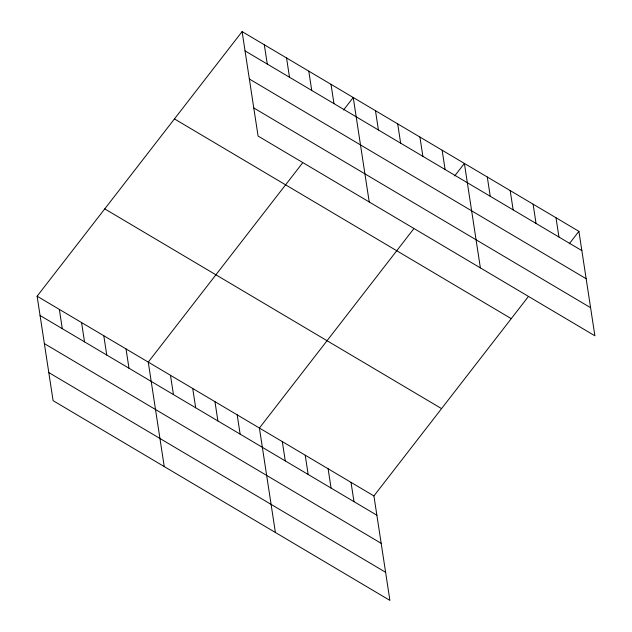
<?xml version="1.0" encoding="UTF-8"?>
<svg xmlns="http://www.w3.org/2000/svg" width="632" height="632" viewBox="0 0 632 632"><rect width="100%" height="100%" fill="white"/><g stroke="black" fill="none" stroke-linecap="round" stroke-linejoin="round"><path stroke-width="0.95" d="M528.17 296.819L373.923 495.938L389.905 600.4L53.096 400.664L37.114 296.203L242.096 31.6L578.904 231.336L594.886 335.797L258.077 136.062L242.096 31.6M302.507 163.001L148.259 362.112L164.241 466.582M343.579 109.984L353.241 97.51L369.222 201.979M413.652 228.91L259.404 428.03L275.394 532.492M454.724 175.901L464.386 163.427L480.375 267.889M569.242 243.81L578.904 231.336M245.042 50.892L581.859 250.62M249.348 79L586.156 278.728M253.78 107.954L590.588 307.689M174.448 118.919L511.256 318.654M104.754 208.884L441.563 408.62M37.114 296.203L373.923 495.938M40.061 315.494L376.877 515.23M44.366 343.603L381.175 543.33M48.798 372.564L385.607 572.292M556.002 217.748L558.949 237.04M533.1 204.168L536.047 223.459M510.19 190.588L513.144 209.879M487.288 177.007L490.242 196.299M442.155 150.242L445.11 169.534M419.924 137.057L422.879 156.349M397.702 123.88L400.649 143.164M375.471 110.695L378.418 129.987M331.01 84.333L333.965 103.624M308.779 71.147L311.734 90.439M286.549 57.962L289.503 77.254M351.021 482.35L353.975 501.642M264.318 44.785L267.273 64.077M328.119 468.77L331.065 488.062M305.217 455.19L308.163 474.482M282.307 441.61L285.261 460.902M237.174 414.845L240.128 434.137M214.951 401.66L217.898 420.952M192.72 388.483L195.667 407.774M170.49 375.297L173.445 394.589M126.029 348.935L128.983 368.227M103.798 335.75L106.753 355.042M81.568 322.565L84.522 341.857M59.345 309.388L62.291 328.68"/></g></svg>
